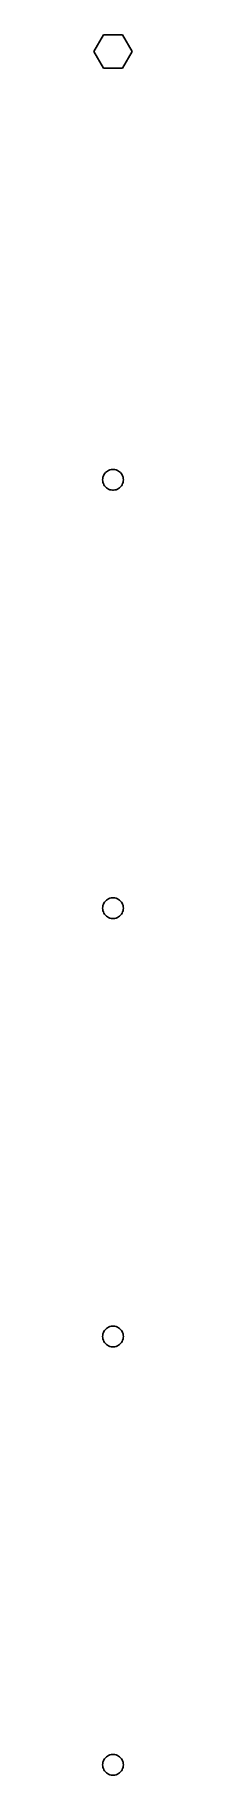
# Model space of a CAD drawing. Header units: metres. Extents: x -5 to 5, y -2 to 416.
import ezdxf

# ---------------------------------------------------------------- set-up
doc = ezdxf.new("R2010")
doc.units = ezdxf.units.M

msp = doc.modelspace()

# ---------------------------------------------------------------- linework, layer by layer
for p, q in [((-2.308, 415.998), (-4.616, 412)), ((2.308, 415.998), (-2.308, 415.998)), ((4.616, 412), (2.308, 415.998)), ((-4.616, 412), (-2.308, 408.002)), ((2.308, 408.002), (4.616, 412)), ((-2.308, 408.002), (2.308, 408.002)), ((-2.32443, 309.92), (-2.42145, 309.622)), ((-2.19077, 310.204), (-2.32443, 309.92)), ((-2.02254, 310.469), (-2.19077, 310.204)), ((-1.82242, 310.711), (-2.02254, 310.469)), ((-1.59355, 310.926), (-1.82242, 310.711)), ((-1.33955, 311.111), (-1.59355, 310.926)), ((-1.06444, 311.262), (-1.33955, 311.111)), ((-0.772537, 311.378), (-1.06444, 311.262)), ((-0.468445, 311.456), (-0.772537, 311.378)), ((-0.156967, 311.495), (-0.468445, 311.456)), ((0.156967, 311.495), (-0.156967, 311.495)), ((0.468445, 311.456), (0.156967, 311.495)), ((0.772537, 311.378), (0.468445, 311.456)), ((1.06444, 311.262), (0.772537, 311.378)), ((1.33955, 311.111), (1.06444, 311.262)), ((1.59355, 310.926), (1.33955, 311.111)), ((1.82242, 310.711), (1.59355, 310.926)), ((2.02254, 310.469), (1.82242, 310.711)), ((2.19077, 310.204), (2.02254, 310.469)), ((2.32443, 309.92), (2.19077, 310.204)), ((2.42145, 309.622), (2.32443, 309.92)), ((-2.48029, 309.313), (-2.5, 309)), ((-2.5, 309), (-2.48029, 308.687)), ((-2.42145, 309.622), (-2.48029, 309.313)), ((-2.48029, 308.687), (-2.42145, 308.378)), ((-2.42145, 308.378), (-2.32443, 308.08)), ((-2.32443, 308.08), (-2.19077, 307.796)), ((-2.19077, 307.796), (-2.02254, 307.531)), ((-2.02254, 307.531), (-1.82242, 307.289)), ((-1.82242, 307.289), (-1.59355, 307.074)), ((-1.59355, 307.074), (-1.33955, 306.889)), ((-1.33955, 306.889), (-1.06444, 306.738)), ((-1.06444, 306.738), (-0.772537, 306.622)), ((-0.772537, 306.622), (-0.468445, 306.544)), ((-0.468445, 306.544), (-0.156967, 306.505)), ((-0.156967, 306.505), (0.156967, 306.505)), ((0.156967, 306.505), (0.468445, 306.544)), ((0.468445, 306.544), (0.772537, 306.622)), ((0.772537, 306.622), (1.06444, 306.738)), ((1.06444, 306.738), (1.33955, 306.889)), ((1.33955, 306.889), (1.59355, 307.074)), ((1.59355, 307.074), (1.82242, 307.289)), ((1.82242, 307.289), (2.02254, 307.531)), ((2.02254, 307.531), (2.19077, 307.796)), ((2.19077, 307.796), (2.32443, 308.08)), ((2.32443, 308.08), (2.42145, 308.378)), ((2.48029, 309.313), (2.42145, 309.622)), ((2.42145, 308.378), (2.48029, 308.687)), ((2.5, 309), (2.48029, 309.313)), ((2.48029, 308.687), (2.5, 309)), ((-2.48029, 206.313), (-2.5, 206)), ((-2.5, 206), (-2.48029, 205.687)), ((-2.42145, 206.622), (-2.48029, 206.313)), ((-2.48029, 205.687), (-2.42145, 205.378)), ((-2.32443, 206.92), (-2.42145, 206.622)), ((-2.42145, 205.378), (-2.32443, 205.08)), ((-2.19077, 207.204), (-2.32443, 206.92)), ((-2.32443, 205.08), (-2.19077, 204.796)), ((-2.02254, 207.469), (-2.19077, 207.204)), ((-1.82242, 207.711), (-2.02254, 207.469)), ((-1.59355, 207.926), (-1.82242, 207.711)), ((-1.33955, 208.111), (-1.59355, 207.926)), ((-1.06444, 208.262), (-1.33955, 208.111)), ((-0.772537, 208.378), (-1.06444, 208.262)), ((-0.468445, 208.456), (-0.772537, 208.378)), ((-0.156967, 208.495), (-0.468445, 208.456)), ((0.156967, 208.495), (-0.156967, 208.495)), ((0.468445, 208.456), (0.156967, 208.495)), ((0.772537, 208.378), (0.468445, 208.456)), ((1.06444, 208.262), (0.772537, 208.378)), ((1.33955, 208.111), (1.06444, 208.262)), ((1.59355, 207.926), (1.33955, 208.111)), ((1.82242, 207.711), (1.59355, 207.926)), ((2.02254, 207.469), (1.82242, 207.711)), ((2.19077, 207.204), (2.02254, 207.469)), ((2.32443, 206.92), (2.19077, 207.204)), ((2.19077, 204.796), (2.32443, 205.08)), ((2.42145, 206.622), (2.32443, 206.92)), ((2.32443, 205.08), (2.42145, 205.378)), ((2.48029, 206.313), (2.42145, 206.622)), ((2.42145, 205.378), (2.48029, 205.687)), ((2.5, 206), (2.48029, 206.313)), ((2.48029, 205.687), (2.5, 206)), ((-2.19077, 204.796), (-2.02254, 204.531)), ((-2.02254, 204.531), (-1.82242, 204.289)), ((-1.82242, 204.289), (-1.59355, 204.074)), ((-1.59355, 204.074), (-1.33955, 203.889)), ((-1.33955, 203.889), (-1.06444, 203.738)), ((-1.06444, 203.738), (-0.772537, 203.622)), ((-0.772537, 203.622), (-0.468445, 203.544)), ((-0.468445, 203.544), (-0.156967, 203.505)), ((-0.156967, 203.505), (0.156967, 203.505)), ((0.156967, 203.505), (0.468445, 203.544)), ((0.468445, 203.544), (0.772537, 203.622)), ((0.772537, 203.622), (1.06444, 203.738)), ((1.06444, 203.738), (1.33955, 203.889)), ((1.33955, 203.889), (1.59355, 204.074)), ((1.59355, 204.074), (1.82242, 204.289)), ((1.82242, 204.289), (2.02254, 204.531)), ((2.02254, 204.531), (2.19077, 204.796)), ((-1.82242, 104.711), (-2.02254, 104.469)), ((-1.59355, 104.926), (-1.82242, 104.711)), ((-1.33955, 105.111), (-1.59355, 104.926)), ((-1.06444, 105.262), (-1.33955, 105.111)), ((-0.772537, 105.378), (-1.06444, 105.262)), ((-0.468445, 105.456), (-0.772537, 105.378)), ((-0.156967, 105.495), (-0.468445, 105.456)), ((0.156967, 105.495), (-0.156967, 105.495)), ((0.468445, 105.456), (0.156967, 105.495)), ((0.772537, 105.378), (0.468445, 105.456)), ((1.06444, 105.262), (0.772537, 105.378)), ((1.33955, 105.111), (1.06444, 105.262)), ((1.59355, 104.926), (1.33955, 105.111)), ((1.82242, 104.711), (1.59355, 104.926)), ((2.02254, 104.469), (1.82242, 104.711)), ((-2.48029, 103.313), (-2.5, 103)), ((-2.5, 103), (-2.48029, 102.687)), ((-2.42145, 103.622), (-2.48029, 103.313)), ((-2.48029, 102.687), (-2.42145, 102.378)), ((-2.32443, 103.92), (-2.42145, 103.622)), ((-2.42145, 102.378), (-2.32443, 102.08)), ((-2.19077, 104.204), (-2.32443, 103.92)), ((-2.32443, 102.08), (-2.19077, 101.796)), ((-2.02254, 104.469), (-2.19077, 104.204)), ((-2.19077, 101.796), (-2.02254, 101.531)), ((-2.02254, 101.531), (-1.82242, 101.289)), ((-1.82242, 101.289), (-1.59355, 101.074)), ((-1.59355, 101.074), (-1.33955, 100.889)), ((-1.33955, 100.889), (-1.06444, 100.738)), ((-1.06444, 100.738), (-0.772537, 100.622)), ((-0.772537, 100.622), (-0.468445, 100.544)), ((-0.468445, 100.544), (-0.156967, 100.505)), ((-0.156967, 100.505), (0.156967, 100.505)), ((0.156967, 100.505), (0.468445, 100.544)), ((0.468445, 100.544), (0.772537, 100.622)), ((0.772537, 100.622), (1.06444, 100.738)), ((1.06444, 100.738), (1.33955, 100.889)), ((1.33955, 100.889), (1.59355, 101.074)), ((1.59355, 101.074), (1.82242, 101.289)), ((1.82242, 101.289), (2.02254, 101.531)), ((2.19077, 104.204), (2.02254, 104.469)), ((2.02254, 101.531), (2.19077, 101.796)), ((2.32443, 103.92), (2.19077, 104.204)), ((2.19077, 101.796), (2.32443, 102.08)), ((2.42145, 103.622), (2.32443, 103.92)), ((2.32443, 102.08), (2.42145, 102.378)), ((2.48029, 103.313), (2.42145, 103.622)), ((2.42145, 102.378), (2.48029, 102.687)), ((2.5, 103), (2.48029, 103.313)), ((2.48029, 102.687), (2.5, 103)), ((-2.48029, 0.313324), (-2.5, 0)), ((-2.5, 0), (-2.48029, -0.313324)), ((-2.42145, 0.621719), (-2.48029, 0.313324)), ((-2.32443, 0.920303), (-2.42145, 0.621719)), ((-2.19077, 1.20438), (-2.32443, 0.920303)), ((-2.02254, 1.46945), (-2.19077, 1.20438)), ((-1.82242, 1.71136), (-2.02254, 1.46945)), ((-1.59355, 1.92627), (-1.82242, 1.71136)), ((-1.33955, 2.11081), (-1.59355, 1.92627)), ((-1.06444, 2.26205), (-1.33955, 2.11081)), ((-0.772537, 2.37764), (-1.06444, 2.26205)), ((-0.468445, 2.4557), (-0.772537, 2.37764)), ((-0.156967, 2.49506), (-0.468445, 2.4557)), ((0.156967, 2.49506), (-0.156967, 2.49506)), ((0.468445, 2.4557), (0.156967, 2.49506)), ((0.772537, 2.37764), (0.468445, 2.4557)), ((1.06444, 2.26205), (0.772537, 2.37764)), ((1.33955, 2.11081), (1.06444, 2.26205)), ((1.59355, 1.92627), (1.33955, 2.11081)), ((1.82242, 1.71136), (1.59355, 1.92627)), ((2.02254, 1.46945), (1.82242, 1.71136)), ((2.19077, 1.20438), (2.02254, 1.46945)), ((2.32443, 0.920303), (2.19077, 1.20438)), ((2.42145, 0.621719), (2.32443, 0.920303)), ((2.48029, 0.313324), (2.42145, 0.621719)), ((2.5, 0), (2.48029, 0.313324)), ((2.48029, -0.313324), (2.5, 0)), ((-2.48029, -0.313324), (-2.42145, -0.621719)), ((-2.42145, -0.621719), (-2.32443, -0.920303)), ((-2.32443, -0.920303), (-2.19077, -1.20438)), ((-2.19077, -1.20438), (-2.02254, -1.46945)), ((-2.02254, -1.46945), (-1.82242, -1.71136)), ((-1.82242, -1.71136), (-1.59355, -1.92627)), ((-1.59355, -1.92627), (-1.33955, -2.11081)), ((-1.33955, -2.11081), (-1.06444, -2.26205)), ((-1.06444, -2.26205), (-0.772537, -2.37764)), ((-0.772537, -2.37764), (-0.468445, -2.4557)), ((-0.468445, -2.4557), (-0.156967, -2.49506)), ((-0.156967, -2.49506), (0.156967, -2.49506)), ((0.156967, -2.49506), (0.468445, -2.4557)), ((0.468445, -2.4557), (0.772537, -2.37764)), ((0.772537, -2.37764), (1.06444, -2.26205)), ((1.06444, -2.26205), (1.33955, -2.11081)), ((1.33955, -2.11081), (1.59355, -1.92627)), ((1.59355, -1.92627), (1.82242, -1.71136)), ((1.82242, -1.71136), (2.02254, -1.46945)), ((2.02254, -1.46945), (2.19077, -1.20438)), ((2.19077, -1.20438), (2.32443, -0.920303)), ((2.32443, -0.920303), (2.42145, -0.621719)), ((2.42145, -0.621719), (2.48029, -0.313324))]:
    msp.add_line(p, q)

doc.saveas('drawing.dxf')
